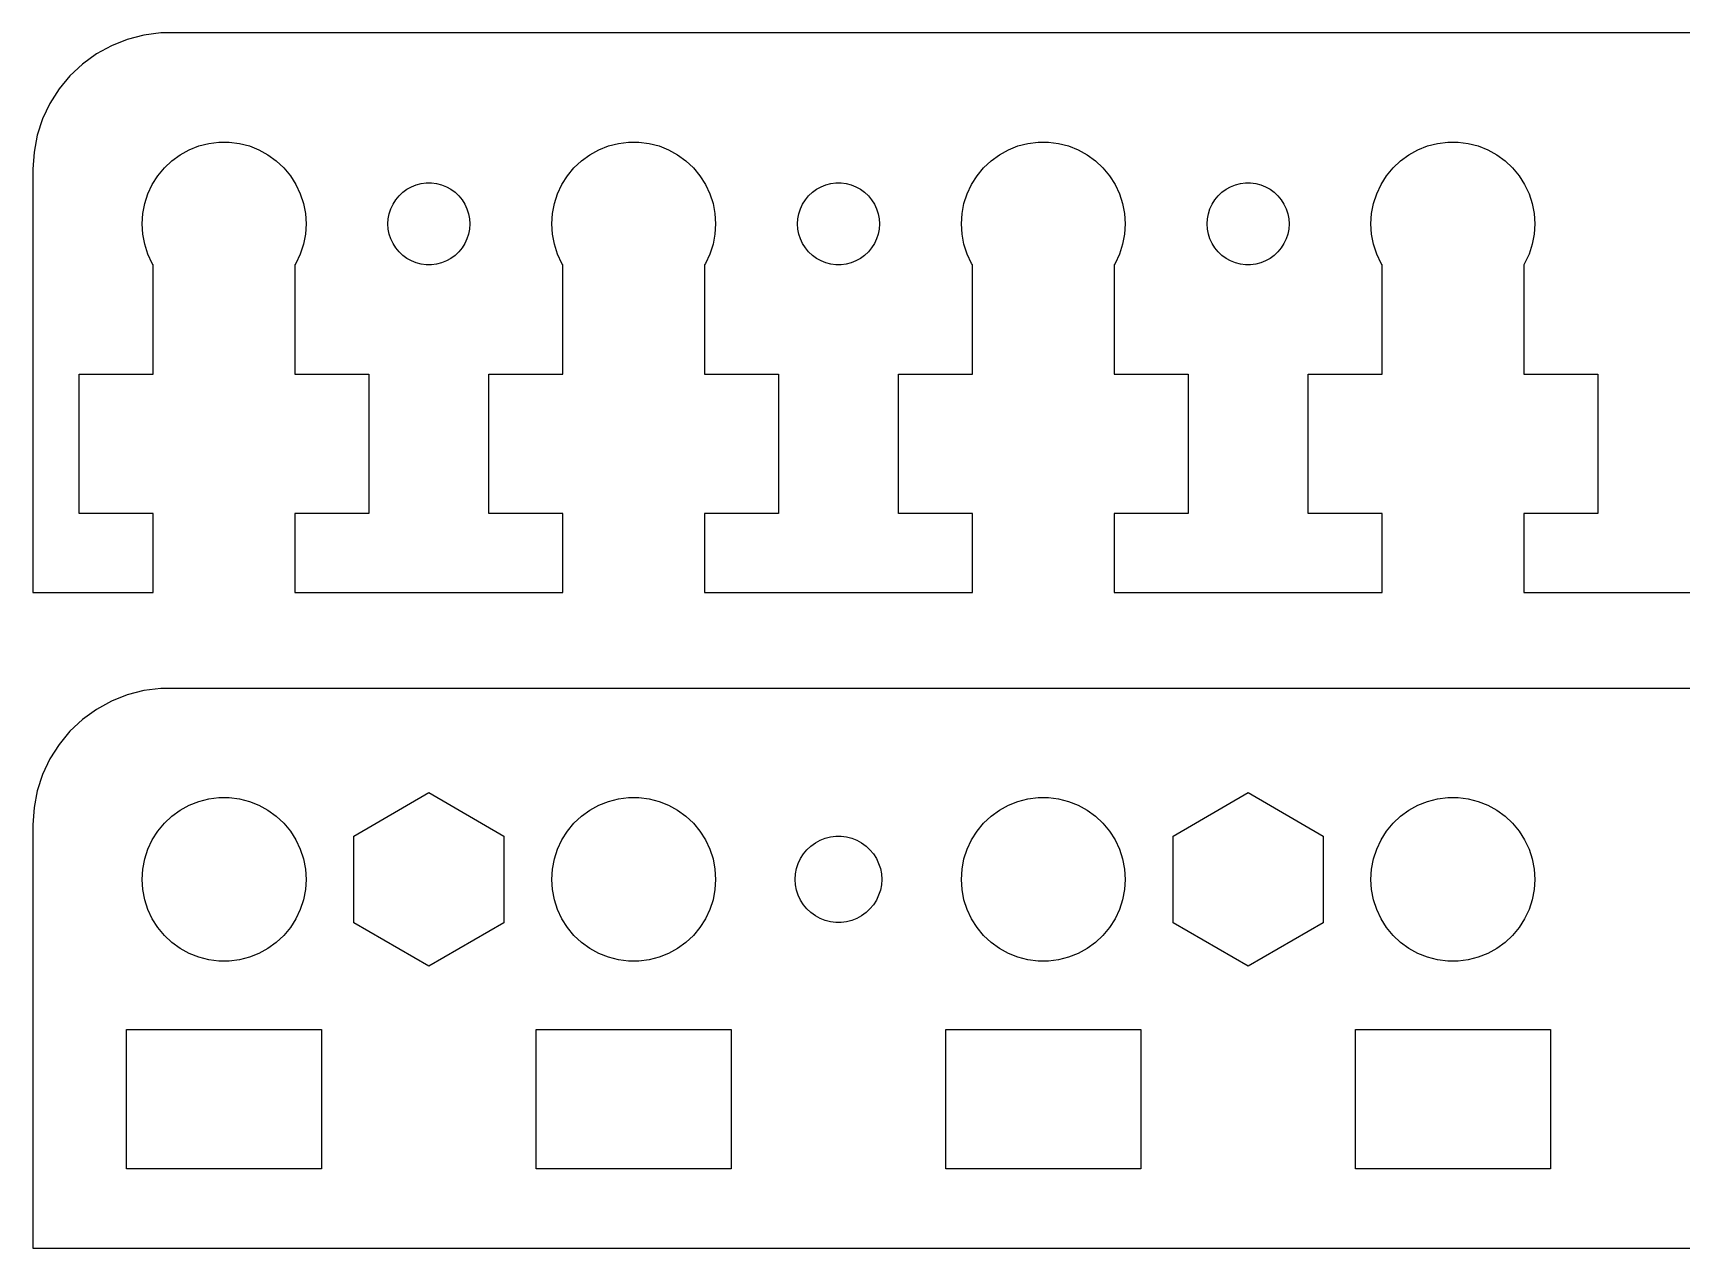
# Model space of a CAD drawing. Header units: metres. Extents: x -67 to 67, y 0 to 92.
# Drawn here: x -67 to -6.6, y 0 to 44.5 of the extents above; entities that cross this region are included whole.
import ezdxf

# ---------------------------------------------------------------- set-up
doc = ezdxf.new("R2010")
doc.units = ezdxf.units.M

msp = doc.modelspace()

# ---------------------------------------------------------------- linework, layer by layer
for p, q in [((-63.5451, 44.2553), (-64.1289, 44.0241)), ((-62.9369, 44.4114), (-63.5451, 44.2553)), ((-62.3139, 44.4901), (-62.9369, 44.4114)), ((62.3139, 44.4901), (-62.3139, 44.4901)), ((-64.6791, 43.7216), (-65.1871, 43.3526)), ((-64.1289, 44.0241), (-64.6791, 43.7216)), ((-65.6448, 42.9227), (-66.0451, 42.4389)), ((-65.1871, 43.3526), (-65.6448, 42.9227)), ((-66.0451, 42.4389), (-66.3815, 41.9088)), ((-66.3815, 41.9088), (-66.6489, 41.3406)), ((-66.6489, 41.3406), (-66.8429, 40.7434)), ((-66.8429, 40.7434), (-66.9606, 40.1267)), ((-60.927, 40.3532), (-60.5621, 40.4469)), ((-60.5621, 40.4469), (-60.1884, 40.4941)), ((-60.1884, 40.4941), (-59.8116, 40.4941)), ((-59.8116, 40.4941), (-59.4379, 40.4469)), ((-59.4379, 40.4469), (-59.0729, 40.3532)), ((-45.927, 40.3532), (-45.5621, 40.4469)), ((-45.5621, 40.4469), (-45.1884, 40.4941)), ((-45.1884, 40.4941), (-44.8116, 40.4941)), ((-44.8116, 40.4941), (-44.4379, 40.4469)), ((-44.4379, 40.4469), (-44.0729, 40.3532)), ((-30.927, 40.3532), (-30.5621, 40.4469)), ((-30.5621, 40.4469), (-30.1884, 40.4941)), ((-30.1884, 40.4941), (-29.8116, 40.4941)), ((-29.8116, 40.4941), (-29.4379, 40.4469)), ((-29.4379, 40.4469), (-29.0729, 40.3532)), ((-15.927, 40.3532), (-15.5621, 40.4469)), ((-15.5621, 40.4469), (-15.1884, 40.4941)), ((-15.1884, 40.4941), (-14.8116, 40.4941)), ((-14.8116, 40.4941), (-14.4379, 40.4469)), ((-14.4379, 40.4469), (-14.0729, 40.3532)), ((-66.9606, 40.1267), (-67, 39.5)), ((-61.9123, 39.8115), (-61.6075, 40.033)), ((-61.6075, 40.033), (-61.2773, 40.2145)), ((-61.2773, 40.2145), (-60.927, 40.3532)), ((-59.0729, 40.3532), (-58.7227, 40.2145)), ((-58.7227, 40.2145), (-58.3925, 40.033)), ((-58.3925, 40.033), (-58.0877, 39.8115)), ((-46.9123, 39.8115), (-46.6075, 40.033)), ((-46.6075, 40.033), (-46.2773, 40.2145)), ((-46.2773, 40.2145), (-45.927, 40.3532)), ((-44.0729, 40.3532), (-43.7227, 40.2145)), ((-43.7227, 40.2145), (-43.3925, 40.033)), ((-43.3925, 40.033), (-43.0877, 39.8115)), ((-31.9123, 39.8115), (-31.6075, 40.033)), ((-31.6075, 40.033), (-31.2773, 40.2145)), ((-31.2773, 40.2145), (-30.927, 40.3532)), ((-29.0729, 40.3532), (-28.7227, 40.2145)), ((-28.7227, 40.2145), (-28.3925, 40.033)), ((-28.3925, 40.033), (-28.0877, 39.8115)), ((-16.9123, 39.8115), (-16.6075, 40.033)), ((-16.6075, 40.033), (-16.2773, 40.2145)), ((-16.2773, 40.2145), (-15.927, 40.3532)), ((-14.0729, 40.3532), (-13.7227, 40.2145)), ((-13.7227, 40.2145), (-13.3925, 40.033)), ((-13.3925, 40.033), (-13.0877, 39.8115)), ((-67, 39.5), (-67, 24)), ((-62.6289, 38.9453), (-62.427, 39.2634)), ((-62.427, 39.2634), (-62.1869, 39.5536)), ((-62.1869, 39.5536), (-61.9123, 39.8115)), ((-58.0877, 39.8115), (-57.8131, 39.5536)), ((-57.8131, 39.5536), (-57.5729, 39.2634)), ((-57.5729, 39.2634), (-57.3711, 38.9453)), ((-47.6289, 38.9453), (-47.427, 39.2634)), ((-47.427, 39.2634), (-47.1869, 39.5536)), ((-47.1869, 39.5536), (-46.9123, 39.8115)), ((-43.0877, 39.8115), (-42.8131, 39.5536)), ((-42.8131, 39.5536), (-42.5729, 39.2634)), ((-42.5729, 39.2634), (-42.3711, 38.9453)), ((-32.6289, 38.9453), (-32.427, 39.2634)), ((-32.427, 39.2634), (-32.1869, 39.5536)), ((-32.1869, 39.5536), (-31.9123, 39.8115)), ((-28.0877, 39.8115), (-27.8131, 39.5536)), ((-27.8131, 39.5536), (-27.5729, 39.2634)), ((-27.5729, 39.2634), (-27.3711, 38.9453)), ((-17.6289, 38.9453), (-17.427, 39.2634)), ((-17.427, 39.2634), (-17.1869, 39.5536)), ((-17.1869, 39.5536), (-16.9123, 39.8115)), ((-13.0877, 39.8115), (-12.8131, 39.5536)), ((-12.8131, 39.5536), (-12.5729, 39.2634)), ((-12.5729, 39.2634), (-12.3711, 38.9453)), ((-62.7893, 38.6044), (-62.6289, 38.9453)), ((-57.3711, 38.9453), (-57.2107, 38.6044)), ((-53.5934, 38.5268), (-53.4561, 38.6558)), ((-53.4561, 38.6558), (-53.3037, 38.7665)), ((-53.3037, 38.7665), (-53.1387, 38.8572)), ((-53.1387, 38.8572), (-52.9635, 38.9266)), ((-52.9635, 38.9266), (-52.7811, 38.9734)), ((-52.7811, 38.9734), (-52.5942, 38.997)), ((-52.5942, 38.997), (-52.4058, 38.997)), ((-52.4058, 38.997), (-52.2189, 38.9734)), ((-52.2189, 38.9734), (-52.0365, 38.9266)), ((-52.0365, 38.9266), (-51.8613, 38.8572)), ((-51.8613, 38.8572), (-51.6963, 38.7665)), ((-51.6963, 38.7665), (-51.5439, 38.6558)), ((-51.5439, 38.6558), (-51.4065, 38.5268)), ((-47.7893, 38.6044), (-47.6289, 38.9453)), ((-42.3711, 38.9453), (-42.2107, 38.6044)), ((-38.5934, 38.5268), (-38.4561, 38.6558)), ((-38.4561, 38.6558), (-38.3037, 38.7665)), ((-38.3037, 38.7665), (-38.1387, 38.8572)), ((-38.1387, 38.8572), (-37.9635, 38.9266)), ((-37.9635, 38.9266), (-37.7811, 38.9734)), ((-37.7811, 38.9734), (-37.5942, 38.997)), ((-37.5942, 38.997), (-37.4058, 38.997)), ((-37.4058, 38.997), (-37.2189, 38.9734)), ((-37.2189, 38.9734), (-37.0365, 38.9266)), ((-37.0365, 38.9266), (-36.8613, 38.8572)), ((-36.8613, 38.8572), (-36.6963, 38.7665)), ((-36.6963, 38.7665), (-36.5439, 38.6558)), ((-36.5439, 38.6558), (-36.4065, 38.5268)), ((-32.7893, 38.6044), (-32.6289, 38.9453)), ((-27.3711, 38.9453), (-27.2107, 38.6044)), ((-23.5934, 38.5268), (-23.4561, 38.6558)), ((-23.4561, 38.6558), (-23.3037, 38.7665)), ((-23.3037, 38.7665), (-23.1387, 38.8572)), ((-23.1387, 38.8572), (-22.9635, 38.9266)), ((-22.9635, 38.9266), (-22.7811, 38.9734)), ((-22.7811, 38.9734), (-22.5942, 38.997)), ((-22.5942, 38.997), (-22.4058, 38.997)), ((-22.4058, 38.997), (-22.2189, 38.9734)), ((-22.2189, 38.9734), (-22.0365, 38.9266)), ((-22.0365, 38.9266), (-21.8613, 38.8572)), ((-21.8613, 38.8572), (-21.6963, 38.7665)), ((-21.6963, 38.7665), (-21.5439, 38.6558)), ((-21.5439, 38.6558), (-21.4065, 38.5268)), ((-17.7893, 38.6044), (-17.6289, 38.9453)), ((-12.3711, 38.9453), (-12.2107, 38.6044)), ((-62.9763, 37.876), (-62.9057, 38.2461)), ((-62.9057, 38.2461), (-62.7893, 38.6044)), ((-57.2107, 38.6044), (-57.0942, 38.2461)), ((-57.0942, 38.2461), (-57.0237, 37.876)), ((-53.9529, 37.873), (-53.8947, 38.0522)), ((-53.8947, 38.0522), (-53.8145, 38.2226)), ((-53.8145, 38.2226), (-53.7135, 38.3817)), ((-53.7135, 38.3817), (-53.5934, 38.5268)), ((-51.4065, 38.5268), (-51.2865, 38.3817)), ((-51.2865, 38.3817), (-51.1855, 38.2226)), ((-51.1855, 38.2226), (-51.1053, 38.0522)), ((-51.1053, 38.0522), (-51.0471, 37.873)), ((-47.9763, 37.876), (-47.9057, 38.2461)), ((-47.9057, 38.2461), (-47.7893, 38.6044)), ((-42.2107, 38.6044), (-42.0942, 38.2461)), ((-42.0942, 38.2461), (-42.0237, 37.876)), ((-38.9529, 37.873), (-38.8947, 38.0522)), ((-38.8947, 38.0522), (-38.8145, 38.2226)), ((-38.8145, 38.2226), (-38.7135, 38.3817)), ((-38.7135, 38.3817), (-38.5934, 38.5268)), ((-36.4065, 38.5268), (-36.2865, 38.3817)), ((-36.2865, 38.3817), (-36.1855, 38.2226)), ((-36.1855, 38.2226), (-36.1053, 38.0522)), ((-36.1053, 38.0522), (-36.0471, 37.873)), ((-32.9763, 37.876), (-32.9057, 38.2461)), ((-32.9057, 38.2461), (-32.7893, 38.6044)), ((-27.2107, 38.6044), (-27.0942, 38.2461)), ((-27.0942, 38.2461), (-27.0237, 37.876)), ((-23.9529, 37.873), (-23.8947, 38.0522)), ((-23.8947, 38.0522), (-23.8145, 38.2226)), ((-23.8145, 38.2226), (-23.7135, 38.3817)), ((-23.7135, 38.3817), (-23.5934, 38.5268)), ((-21.4065, 38.5268), (-21.2865, 38.3817)), ((-21.2865, 38.3817), (-21.1855, 38.2226)), ((-21.1855, 38.2226), (-21.1053, 38.0522)), ((-21.1053, 38.0522), (-21.0471, 37.873)), ((-17.9763, 37.876), (-17.9057, 38.2461)), ((-17.9057, 38.2461), (-17.7893, 38.6044)), ((-12.2107, 38.6044), (-12.0942, 38.2461)), ((-12.0942, 38.2461), (-12.0237, 37.876)), ((-63, 37.5), (-62.9763, 37.876)), ((-62.9763, 37.124), (-63, 37.5)), ((-57.0237, 37.876), (-57, 37.5)), ((-57, 37.5), (-57.0237, 37.124)), ((-54, 37.5), (-53.9882, 37.688)), ((-53.9882, 37.312), (-54, 37.5)), ((-53.9882, 37.688), (-53.9529, 37.873)), ((-51.0471, 37.873), (-51.0118, 37.688)), ((-51.0118, 37.688), (-51, 37.5)), ((-51, 37.5), (-51.0118, 37.312)), ((-48, 37.5), (-47.9763, 37.876)), ((-47.9763, 37.124), (-48, 37.5)), ((-42.0237, 37.876), (-42, 37.5)), ((-42, 37.5), (-42.0237, 37.124)), ((-39, 37.5), (-38.9882, 37.688)), ((-38.9882, 37.312), (-39, 37.5)), ((-38.9882, 37.688), (-38.9529, 37.873)), ((-36.0471, 37.873), (-36.0118, 37.688)), ((-36.0118, 37.688), (-36, 37.5)), ((-36, 37.5), (-36.0118, 37.312)), ((-33, 37.5), (-32.9763, 37.876)), ((-32.9763, 37.124), (-33, 37.5)), ((-27.0237, 37.876), (-27, 37.5)), ((-27, 37.5), (-27.0237, 37.124)), ((-24, 37.5), (-23.9882, 37.688)), ((-23.9882, 37.312), (-24, 37.5)), ((-23.9882, 37.688), (-23.9529, 37.873)), ((-21.0471, 37.873), (-21.0118, 37.688)), ((-21.0118, 37.688), (-21, 37.5)), ((-21, 37.5), (-21.0118, 37.312)), ((-18, 37.5), (-17.9763, 37.876)), ((-17.9763, 37.124), (-18, 37.5)), ((-12.0237, 37.876), (-12, 37.5)), ((-12, 37.5), (-12.0237, 37.124)), ((-62.9057, 36.7539), (-62.9763, 37.124)), ((-57.0237, 37.124), (-57.0942, 36.7539)), ((-53.9529, 37.127), (-53.9882, 37.312)), ((-53.8947, 36.9478), (-53.9529, 37.127)), ((-53.8145, 36.7774), (-53.8947, 36.9478)), ((-51.1053, 36.9478), (-51.1855, 36.7774)), ((-51.0471, 37.127), (-51.1053, 36.9478)), ((-51.0118, 37.312), (-51.0471, 37.127)), ((-47.9057, 36.7539), (-47.9763, 37.124)), ((-42.0237, 37.124), (-42.0942, 36.7539)), ((-38.9529, 37.127), (-38.9882, 37.312)), ((-38.8947, 36.9478), (-38.9529, 37.127)), ((-38.8145, 36.7774), (-38.8947, 36.9478)), ((-36.1053, 36.9478), (-36.1855, 36.7774)), ((-36.0471, 37.127), (-36.1053, 36.9478)), ((-36.0118, 37.312), (-36.0471, 37.127)), ((-32.9057, 36.7539), (-32.9763, 37.124)), ((-27.0237, 37.124), (-27.0942, 36.7539)), ((-23.9529, 37.127), (-23.9882, 37.312)), ((-23.8947, 36.9478), (-23.9529, 37.127)), ((-23.8145, 36.7774), (-23.8947, 36.9478)), ((-21.1053, 36.9478), (-21.1855, 36.7774)), ((-21.0471, 37.127), (-21.1053, 36.9478)), ((-21.0118, 37.312), (-21.0471, 37.127)), ((-17.9057, 36.7539), (-17.9763, 37.124)), ((-12.0237, 37.124), (-12.0942, 36.7539)), ((-62.7893, 36.3956), (-62.9057, 36.7539)), ((-62.6289, 36.0547), (-62.7893, 36.3956)), ((-57.2107, 36.3956), (-57.3711, 36.0547)), ((-57.0942, 36.7539), (-57.2107, 36.3956)), ((-53.7135, 36.6183), (-53.8145, 36.7774)), ((-53.5934, 36.4732), (-53.7135, 36.6183)), ((-53.4561, 36.3442), (-53.5934, 36.4732)), ((-53.3037, 36.2335), (-53.4561, 36.3442)), ((-53.1387, 36.1427), (-53.3037, 36.2335)), ((-51.6963, 36.2335), (-51.8613, 36.1427)), ((-51.5439, 36.3442), (-51.6963, 36.2335)), ((-51.4065, 36.4732), (-51.5439, 36.3442)), ((-51.2865, 36.6183), (-51.4065, 36.4732)), ((-51.1855, 36.7774), (-51.2865, 36.6183)), ((-47.7893, 36.3956), (-47.9057, 36.7539)), ((-47.6289, 36.0547), (-47.7893, 36.3956)), ((-42.2107, 36.3956), (-42.3711, 36.0547)), ((-42.0942, 36.7539), (-42.2107, 36.3956)), ((-38.7135, 36.6183), (-38.8145, 36.7774)), ((-38.5934, 36.4732), (-38.7135, 36.6183)), ((-38.4561, 36.3442), (-38.5934, 36.4732)), ((-38.3037, 36.2335), (-38.4561, 36.3442)), ((-38.1387, 36.1427), (-38.3037, 36.2335)), ((-36.6963, 36.2335), (-36.8613, 36.1427)), ((-36.5439, 36.3442), (-36.6963, 36.2335)), ((-36.4065, 36.4732), (-36.5439, 36.3442)), ((-36.2865, 36.6183), (-36.4065, 36.4732)), ((-36.1855, 36.7774), (-36.2865, 36.6183)), ((-32.7893, 36.3956), (-32.9057, 36.7539)), ((-32.6289, 36.0547), (-32.7893, 36.3956)), ((-27.2107, 36.3956), (-27.3711, 36.0547)), ((-27.0942, 36.7539), (-27.2107, 36.3956)), ((-23.7135, 36.6183), (-23.8145, 36.7774)), ((-23.5934, 36.4732), (-23.7135, 36.6183)), ((-23.4561, 36.3442), (-23.5934, 36.4732)), ((-23.3037, 36.2335), (-23.4561, 36.3442)), ((-23.1387, 36.1427), (-23.3037, 36.2335)), ((-21.6963, 36.2335), (-21.8613, 36.1427)), ((-21.5439, 36.3442), (-21.6963, 36.2335)), ((-21.4065, 36.4732), (-21.5439, 36.3442)), ((-21.2865, 36.6183), (-21.4065, 36.4732)), ((-21.1855, 36.7774), (-21.2865, 36.6183)), ((-17.7893, 36.3956), (-17.9057, 36.7539)), ((-17.6289, 36.0547), (-17.7893, 36.3956)), ((-12.2107, 36.3956), (-12.3711, 36.0547)), ((-12.0942, 36.7539), (-12.2107, 36.3956)), ((-62.5942, 36), (-62.6289, 36.0547)), ((-62.5942, 32), (-62.5942, 36)), ((-57.3711, 36.0547), (-57.4058, 36)), ((-57.4058, 36), (-57.4058, 32)), ((-52.9635, 36.0734), (-53.1387, 36.1427)), ((-52.7811, 36.0266), (-52.9635, 36.0734)), ((-52.5942, 36.0029), (-52.7811, 36.0266)), ((-52.4058, 36.0029), (-52.5942, 36.0029)), ((-52.2189, 36.0266), (-52.4058, 36.0029)), ((-52.0365, 36.0734), (-52.2189, 36.0266)), ((-51.8613, 36.1427), (-52.0365, 36.0734)), ((-47.5942, 36), (-47.6289, 36.0547)), ((-47.5942, 32), (-47.5942, 36)), ((-42.3711, 36.0547), (-42.4058, 36)), ((-42.4058, 36), (-42.4058, 32)), ((-37.9635, 36.0734), (-38.1387, 36.1427)), ((-37.7811, 36.0266), (-37.9635, 36.0734)), ((-37.5942, 36.0029), (-37.7811, 36.0266)), ((-37.4058, 36.0029), (-37.5942, 36.0029)), ((-37.2189, 36.0266), (-37.4058, 36.0029)), ((-37.0365, 36.0734), (-37.2189, 36.0266)), ((-36.8613, 36.1427), (-37.0365, 36.0734)), ((-32.5942, 36), (-32.6289, 36.0547)), ((-32.5942, 32), (-32.5942, 36)), ((-27.3711, 36.0547), (-27.4058, 36)), ((-27.4058, 36), (-27.4058, 32)), ((-22.9635, 36.0734), (-23.1387, 36.1427)), ((-22.7811, 36.0266), (-22.9635, 36.0734)), ((-22.5942, 36.0029), (-22.7811, 36.0266)), ((-22.4058, 36.0029), (-22.5942, 36.0029)), ((-22.2189, 36.0266), (-22.4058, 36.0029)), ((-22.0365, 36.0734), (-22.2189, 36.0266)), ((-21.8613, 36.1427), (-22.0365, 36.0734)), ((-17.5942, 36), (-17.6289, 36.0547)), ((-17.5942, 32), (-17.5942, 36)), ((-12.3711, 36.0547), (-12.4058, 36)), ((-12.4058, 36), (-12.4058, 32)), ((-65.304, 26.9), (-65.304, 32)), ((-65.304, 32), (-62.5942, 32)), ((-57.4058, 32), (-54.696, 32)), ((-54.696, 32), (-54.696, 26.9)), ((-50.304, 26.9), (-50.304, 32)), ((-50.304, 32), (-47.5942, 32)), ((-42.4058, 32), (-39.696, 32)), ((-39.696, 32), (-39.696, 26.9)), ((-35.304, 26.9), (-35.304, 32)), ((-35.304, 32), (-32.5942, 32)), ((-27.4058, 32), (-24.696, 32)), ((-24.696, 32), (-24.696, 26.9)), ((-20.304, 26.9), (-20.304, 32)), ((-20.304, 32), (-17.5942, 32)), ((-12.4058, 32), (-9.69603, 32)), ((-9.69603, 32), (-9.69603, 26.9)), ((-62.5942, 26.9), (-65.304, 26.9)), ((-62.5942, 24), (-62.5942, 26.9)), ((-54.696, 26.9), (-57.4058, 26.9)), ((-57.4058, 26.9), (-57.4058, 24)), ((-47.5942, 26.9), (-50.304, 26.9)), ((-47.5942, 24), (-47.5942, 26.9)), ((-39.696, 26.9), (-42.4058, 26.9)), ((-42.4058, 26.9), (-42.4058, 24)), ((-32.5942, 26.9), (-35.304, 26.9)), ((-32.5942, 24), (-32.5942, 26.9)), ((-24.696, 26.9), (-27.4058, 26.9)), ((-27.4058, 26.9), (-27.4058, 24)), ((-17.5942, 26.9), (-20.304, 26.9)), ((-17.5942, 24), (-17.5942, 26.9)), ((-9.69603, 26.9), (-12.4058, 26.9)), ((-12.4058, 26.9), (-12.4058, 24)), ((-67, 24), (-62.5942, 24)), ((-57.4058, 24), (-47.5942, 24)), ((-42.4058, 24), (-32.5942, 24)), ((-27.4058, 24), (-17.5942, 24)), ((-12.4058, 24), (-2.59418, 24)), ((-64.1289, 20.0241), (-64.6791, 19.7216)), ((-63.5451, 20.2553), (-64.1289, 20.0241)), ((-62.9369, 20.4114), (-63.5451, 20.2553)), ((-62.3139, 20.4901), (-62.9369, 20.4114)), ((62.3139, 20.4901), (-62.3139, 20.4901)), ((-65.1871, 19.3526), (-65.6448, 18.9227)), ((-64.6791, 19.7216), (-65.1871, 19.3526)), ((-65.6448, 18.9227), (-66.0451, 18.4389)), ((-66.0451, 18.4389), (-66.3815, 17.9088)), ((-66.3815, 17.9088), (-66.6489, 17.3406)), ((-66.6489, 17.3406), (-66.8429, 16.7434)), ((-66.8429, 16.7434), (-66.9606, 16.1267)), ((-61.2773, 16.2145), (-60.927, 16.3532)), ((-60.927, 16.3532), (-60.5621, 16.4469)), ((-60.5621, 16.4469), (-60.1884, 16.4941)), ((-60.1884, 16.4941), (-59.8116, 16.4941)), ((-59.8116, 16.4941), (-59.4379, 16.4469)), ((-59.4379, 16.4469), (-59.0729, 16.3532)), ((-59.0729, 16.3532), (-58.7227, 16.2145)), ((-55.2483, 15.0867), (-52.5, 16.6735)), ((-52.5, 16.6735), (-49.7517, 15.0867)), ((-46.2773, 16.2145), (-45.927, 16.3532)), ((-45.927, 16.3532), (-45.5621, 16.4469)), ((-45.5621, 16.4469), (-45.1884, 16.4941)), ((-45.1884, 16.4941), (-44.8116, 16.4941)), ((-44.8116, 16.4941), (-44.4379, 16.4469)), ((-44.4379, 16.4469), (-44.0729, 16.3532)), ((-44.0729, 16.3532), (-43.7227, 16.2145)), ((-31.2773, 16.2145), (-30.927, 16.3532)), ((-30.927, 16.3532), (-30.5621, 16.4469)), ((-30.5621, 16.4469), (-30.1884, 16.4941)), ((-30.1884, 16.4941), (-29.8116, 16.4941)), ((-29.8116, 16.4941), (-29.4379, 16.4469)), ((-29.4379, 16.4469), (-29.0729, 16.3532)), ((-29.0729, 16.3532), (-28.7227, 16.2145)), ((-25.2483, 15.0867), (-22.5, 16.6735)), ((-22.5, 16.6735), (-19.7517, 15.0867)), ((-16.2773, 16.2145), (-15.927, 16.3532)), ((-15.927, 16.3532), (-15.5621, 16.4469)), ((-15.5621, 16.4469), (-15.1884, 16.4941)), ((-15.1884, 16.4941), (-14.8116, 16.4941)), ((-14.8116, 16.4941), (-14.4379, 16.4469)), ((-14.4379, 16.4469), (-14.0729, 16.3532)), ((-14.0729, 16.3532), (-13.7227, 16.2145)), ((-66.9606, 16.1267), (-67, 15.5)), ((-62.1869, 15.5536), (-61.9123, 15.8115)), ((-61.9123, 15.8115), (-61.6075, 16.033)), ((-61.6075, 16.033), (-61.2773, 16.2145)), ((-58.7227, 16.2145), (-58.3925, 16.033)), ((-58.3925, 16.033), (-58.0877, 15.8115)), ((-58.0877, 15.8115), (-57.8131, 15.5536)), ((-47.1869, 15.5536), (-46.9123, 15.8115)), ((-46.9123, 15.8115), (-46.6075, 16.033)), ((-46.6075, 16.033), (-46.2773, 16.2145)), ((-43.7227, 16.2145), (-43.3925, 16.033)), ((-43.3925, 16.033), (-43.0877, 15.8115)), ((-43.0877, 15.8115), (-42.8131, 15.5536)), ((-32.1869, 15.5536), (-31.9123, 15.8115)), ((-31.9123, 15.8115), (-31.6075, 16.033)), ((-31.6075, 16.033), (-31.2773, 16.2145)), ((-28.7227, 16.2145), (-28.3925, 16.033)), ((-28.3925, 16.033), (-28.0877, 15.8115)), ((-28.0877, 15.8115), (-27.8131, 15.5536)), ((-17.1869, 15.5536), (-16.9123, 15.8115)), ((-16.9123, 15.8115), (-16.6075, 16.033)), ((-16.6075, 16.033), (-16.2773, 16.2145)), ((-13.7227, 16.2145), (-13.3925, 16.033)), ((-13.3925, 16.033), (-13.0877, 15.8115)), ((-13.0877, 15.8115), (-12.8131, 15.5536)), ((-67, 15.5), (-67, 0)), ((-62.6289, 14.9453), (-62.427, 15.2634)), ((-62.427, 15.2634), (-62.1869, 15.5536)), ((-57.8131, 15.5536), (-57.5729, 15.2634)), ((-57.5729, 15.2634), (-57.3711, 14.9453)), ((-47.6289, 14.9453), (-47.427, 15.2634)), ((-47.427, 15.2634), (-47.1869, 15.5536)), ((-42.8131, 15.5536), (-42.5729, 15.2634)), ((-42.5729, 15.2634), (-42.3711, 14.9453)), ((-32.6289, 14.9453), (-32.427, 15.2634)), ((-32.427, 15.2634), (-32.1869, 15.5536)), ((-27.8131, 15.5536), (-27.5729, 15.2634)), ((-27.5729, 15.2634), (-27.3711, 14.9453)), ((-17.6289, 14.9453), (-17.427, 15.2634)), ((-17.427, 15.2634), (-17.1869, 15.5536)), ((-12.8131, 15.5536), (-12.5729, 15.2634)), ((-12.5729, 15.2634), (-12.3711, 14.9453)), ((-62.9057, 14.2461), (-62.7893, 14.6044)), ((-62.7893, 14.6044), (-62.6289, 14.9453)), ((-57.3711, 14.9453), (-57.2107, 14.6044)), ((-57.2107, 14.6044), (-57.0942, 14.2461)), ((-55.2483, 11.9133), (-55.2483, 15.0867)), ((-49.7517, 15.0867), (-49.7517, 11.9133)), ((-47.9057, 14.2461), (-47.7893, 14.6044)), ((-47.7893, 14.6044), (-47.6289, 14.9453)), ((-42.3711, 14.9453), (-42.2107, 14.6044)), ((-42.2107, 14.6044), (-42.0942, 14.2461)), ((-38.7802, 14.4301), (-38.6535, 14.5832)), ((-38.6535, 14.5832), (-38.5086, 14.7192)), ((-38.5086, 14.7192), (-38.3479, 14.836)), ((-38.3479, 14.836), (-38.1737, 14.9317)), ((-38.1737, 14.9317), (-37.989, 15.0049)), ((-37.989, 15.0049), (-37.7965, 15.0543)), ((-37.7965, 15.0543), (-37.5993, 15.0792)), ((-37.5993, 15.0792), (-37.4006, 15.0792)), ((-37.4006, 15.0792), (-37.2035, 15.0543)), ((-37.2035, 15.0543), (-37.011, 15.0049)), ((-37.011, 15.0049), (-36.8263, 14.9317)), ((-36.8263, 14.9317), (-36.6521, 14.836)), ((-36.6521, 14.836), (-36.4914, 14.7192)), ((-36.4914, 14.7192), (-36.3465, 14.5832)), ((-36.3465, 14.5832), (-36.2198, 14.4301)), ((-32.9057, 14.2461), (-32.7893, 14.6044)), ((-32.7893, 14.6044), (-32.6289, 14.9453)), ((-27.3711, 14.9453), (-27.2107, 14.6044)), ((-27.2107, 14.6044), (-27.0942, 14.2461)), ((-25.2483, 11.9133), (-25.2483, 15.0867)), ((-19.7517, 15.0867), (-19.7517, 11.9133)), ((-17.9057, 14.2461), (-17.7893, 14.6044)), ((-17.7893, 14.6044), (-17.6289, 14.9453)), ((-12.3711, 14.9453), (-12.2107, 14.6044)), ((-12.2107, 14.6044), (-12.0942, 14.2461)), ((-62.9763, 13.876), (-62.9057, 14.2461)), ((-57.0942, 14.2461), (-57.0237, 13.876)), ((-47.9763, 13.876), (-47.9057, 14.2461)), ((-42.0942, 14.2461), (-42.0237, 13.876)), ((-39.0699, 13.6983), (-39.0326, 13.8935)), ((-39.0326, 13.8935), (-38.9712, 14.0825)), ((-38.9712, 14.0825), (-38.8866, 14.2623)), ((-38.8866, 14.2623), (-38.7802, 14.4301)), ((-36.2198, 14.4301), (-36.1134, 14.2623)), ((-36.1134, 14.2623), (-36.0288, 14.0825)), ((-36.0288, 14.0825), (-35.9673, 13.8935)), ((-35.9673, 13.8935), (-35.9301, 13.6983)), ((-32.9763, 13.876), (-32.9057, 14.2461)), ((-27.0942, 14.2461), (-27.0237, 13.876)), ((-17.9763, 13.876), (-17.9057, 14.2461)), ((-12.0942, 14.2461), (-12.0237, 13.876)), ((-63, 13.5), (-62.9763, 13.876)), ((-62.9763, 13.124), (-63, 13.5)), ((-57.0237, 13.876), (-57, 13.5)), ((-57, 13.5), (-57.0237, 13.124)), ((-48, 13.5), (-47.9763, 13.876)), ((-47.9763, 13.124), (-48, 13.5)), ((-42.0237, 13.876), (-42, 13.5)), ((-42, 13.5), (-42.0237, 13.124)), ((-39.0824, 13.5), (-39.0699, 13.6983)), ((-39.0699, 13.3017), (-39.0824, 13.5)), ((-39.0326, 13.1065), (-39.0699, 13.3017)), ((-35.9301, 13.3017), (-35.9673, 13.1065)), ((-35.9301, 13.6983), (-35.9176, 13.5)), ((-35.9176, 13.5), (-35.9301, 13.3017)), ((-33, 13.5), (-32.9763, 13.876)), ((-32.9763, 13.124), (-33, 13.5)), ((-27.0237, 13.876), (-27, 13.5)), ((-27, 13.5), (-27.0237, 13.124)), ((-18, 13.5), (-17.9763, 13.876)), ((-17.9763, 13.124), (-18, 13.5)), ((-12.0237, 13.876), (-12, 13.5)), ((-12, 13.5), (-12.0237, 13.124)), ((-62.9057, 12.7539), (-62.9763, 13.124)), ((-62.7893, 12.3956), (-62.9057, 12.7539)), ((-57.0942, 12.7539), (-57.2107, 12.3956)), ((-57.0237, 13.124), (-57.0942, 12.7539)), ((-47.9057, 12.7539), (-47.9763, 13.124)), ((-47.7893, 12.3956), (-47.9057, 12.7539)), ((-42.0942, 12.7539), (-42.2107, 12.3956)), ((-42.0237, 13.124), (-42.0942, 12.7539)), ((-38.9712, 12.9175), (-39.0326, 13.1065)), ((-38.8866, 12.7377), (-38.9712, 12.9175)), ((-38.7802, 12.5699), (-38.8866, 12.7377)), ((-36.1134, 12.7377), (-36.2198, 12.5699)), ((-36.0288, 12.9175), (-36.1134, 12.7377)), ((-35.9673, 13.1065), (-36.0288, 12.9175)), ((-32.9057, 12.7539), (-32.9763, 13.124)), ((-32.7893, 12.3956), (-32.9057, 12.7539)), ((-27.0942, 12.7539), (-27.2107, 12.3956)), ((-27.0237, 13.124), (-27.0942, 12.7539)), ((-17.9057, 12.7539), (-17.9763, 13.124)), ((-17.7893, 12.3956), (-17.9057, 12.7539)), ((-12.0942, 12.7539), (-12.2107, 12.3956)), ((-12.0237, 13.124), (-12.0942, 12.7539)), ((-62.6289, 12.0547), (-62.7893, 12.3956)), ((-57.2107, 12.3956), (-57.3711, 12.0547)), ((-47.6289, 12.0547), (-47.7893, 12.3956)), ((-42.2107, 12.3956), (-42.3711, 12.0547)), ((-38.6535, 12.4168), (-38.7802, 12.5699)), ((-38.5086, 12.2808), (-38.6535, 12.4168)), ((-38.3479, 12.164), (-38.5086, 12.2808)), ((-38.1737, 12.0682), (-38.3479, 12.164)), ((-36.6521, 12.164), (-36.8263, 12.0682)), ((-36.4914, 12.2808), (-36.6521, 12.164)), ((-36.3465, 12.4168), (-36.4914, 12.2808)), ((-36.2198, 12.5699), (-36.3465, 12.4168)), ((-32.6289, 12.0547), (-32.7893, 12.3956)), ((-27.2107, 12.3956), (-27.3711, 12.0547)), ((-17.6289, 12.0547), (-17.7893, 12.3956)), ((-12.2107, 12.3956), (-12.3711, 12.0547)), ((-62.427, 11.7366), (-62.6289, 12.0547)), ((-62.1869, 11.4464), (-62.427, 11.7366)), ((-57.5729, 11.7366), (-57.8131, 11.4464)), ((-57.3711, 12.0547), (-57.5729, 11.7366)), ((-52.5, 10.3265), (-55.2483, 11.9133)), ((-49.7517, 11.9133), (-52.5, 10.3265)), ((-47.427, 11.7366), (-47.6289, 12.0547)), ((-47.1869, 11.4464), (-47.427, 11.7366)), ((-42.5729, 11.7366), (-42.8131, 11.4464)), ((-42.3711, 12.0547), (-42.5729, 11.7366)), ((-37.989, 11.9951), (-38.1737, 12.0682)), ((-37.7965, 11.9457), (-37.989, 11.9951)), ((-37.5993, 11.9208), (-37.7965, 11.9457)), ((-37.4006, 11.9208), (-37.5993, 11.9208)), ((-37.2035, 11.9457), (-37.4006, 11.9208)), ((-37.011, 11.9951), (-37.2035, 11.9457)), ((-36.8263, 12.0682), (-37.011, 11.9951)), ((-32.427, 11.7366), (-32.6289, 12.0547)), ((-32.1869, 11.4464), (-32.427, 11.7366)), ((-27.5729, 11.7366), (-27.8131, 11.4464)), ((-27.3711, 12.0547), (-27.5729, 11.7366)), ((-22.5, 10.3265), (-25.2483, 11.9133)), ((-19.7517, 11.9133), (-22.5, 10.3265)), ((-17.427, 11.7366), (-17.6289, 12.0547)), ((-17.1869, 11.4464), (-17.427, 11.7366)), ((-12.5729, 11.7366), (-12.8131, 11.4464)), ((-12.3711, 12.0547), (-12.5729, 11.7366)), ((-61.9123, 11.1884), (-62.1869, 11.4464)), ((-61.6075, 10.967), (-61.9123, 11.1884)), ((-61.2773, 10.7855), (-61.6075, 10.967)), ((-58.3925, 10.967), (-58.7227, 10.7855)), ((-58.0877, 11.1884), (-58.3925, 10.967)), ((-57.8131, 11.4464), (-58.0877, 11.1884)), ((-46.9123, 11.1884), (-47.1869, 11.4464)), ((-46.6075, 10.967), (-46.9123, 11.1884)), ((-46.2773, 10.7855), (-46.6075, 10.967)), ((-43.3925, 10.967), (-43.7227, 10.7855)), ((-43.0877, 11.1884), (-43.3925, 10.967)), ((-42.8131, 11.4464), (-43.0877, 11.1884)), ((-31.9123, 11.1884), (-32.1869, 11.4464)), ((-31.6075, 10.967), (-31.9123, 11.1884)), ((-31.2773, 10.7855), (-31.6075, 10.967)), ((-28.3925, 10.967), (-28.7227, 10.7855)), ((-28.0877, 11.1884), (-28.3925, 10.967)), ((-27.8131, 11.4464), (-28.0877, 11.1884)), ((-16.9123, 11.1884), (-17.1869, 11.4464)), ((-16.6075, 10.967), (-16.9123, 11.1884)), ((-16.2773, 10.7855), (-16.6075, 10.967)), ((-13.3925, 10.967), (-13.7227, 10.7855)), ((-13.0877, 11.1884), (-13.3925, 10.967)), ((-12.8131, 11.4464), (-13.0877, 11.1884)), ((-60.927, 10.6468), (-61.2773, 10.7855)), ((-60.5621, 10.5531), (-60.927, 10.6468)), ((-60.1884, 10.5059), (-60.5621, 10.5531)), ((-59.8116, 10.5059), (-60.1884, 10.5059)), ((-59.4379, 10.5531), (-59.8116, 10.5059)), ((-59.0729, 10.6468), (-59.4379, 10.5531)), ((-58.7227, 10.7855), (-59.0729, 10.6468)), ((-45.927, 10.6468), (-46.2773, 10.7855)), ((-45.5621, 10.5531), (-45.927, 10.6468)), ((-45.1884, 10.5059), (-45.5621, 10.5531)), ((-44.8116, 10.5059), (-45.1884, 10.5059)), ((-44.4379, 10.5531), (-44.8116, 10.5059)), ((-44.0729, 10.6468), (-44.4379, 10.5531)), ((-43.7227, 10.7855), (-44.0729, 10.6468)), ((-30.927, 10.6468), (-31.2773, 10.7855)), ((-30.5621, 10.5531), (-30.927, 10.6468)), ((-30.1884, 10.5059), (-30.5621, 10.5531)), ((-29.8116, 10.5059), (-30.1884, 10.5059)), ((-29.4379, 10.5531), (-29.8116, 10.5059)), ((-29.0729, 10.6468), (-29.4379, 10.5531)), ((-28.7227, 10.7855), (-29.0729, 10.6468)), ((-15.927, 10.6468), (-16.2773, 10.7855)), ((-15.5621, 10.5531), (-15.927, 10.6468)), ((-15.1884, 10.5059), (-15.5621, 10.5531)), ((-14.8116, 10.5059), (-15.1884, 10.5059)), ((-14.4379, 10.5531), (-14.8116, 10.5059)), ((-14.0729, 10.6468), (-14.4379, 10.5531)), ((-13.7227, 10.7855), (-14.0729, 10.6468)), ((-63.5719, 2.89999), (-63.5719, 8)), ((-63.5719, 8), (-56.4281, 8)), ((-56.4281, 8), (-56.4281, 2.89999)), ((-48.5719, 2.89999), (-48.5719, 8)), ((-48.5719, 8), (-41.4281, 8)), ((-41.4281, 8), (-41.4281, 2.89999)), ((-33.5719, 2.89999), (-33.5719, 8)), ((-33.5719, 8), (-26.4281, 8)), ((-26.4281, 8), (-26.4281, 2.89999)), ((-18.5719, 2.89999), (-18.5719, 8)), ((-18.5719, 8), (-11.4281, 8)), ((-11.4281, 8), (-11.4281, 2.89999)), ((-56.4281, 2.89999), (-63.5719, 2.89999)), ((-41.4281, 2.89999), (-48.5719, 2.89999)), ((-26.4281, 2.89999), (-33.5719, 2.89999)), ((-11.4281, 2.89999), (-18.5719, 2.89999)), ((-67, 0), (67, 0))]:
    msp.add_line(p, q)

doc.saveas('drawing.dxf')
